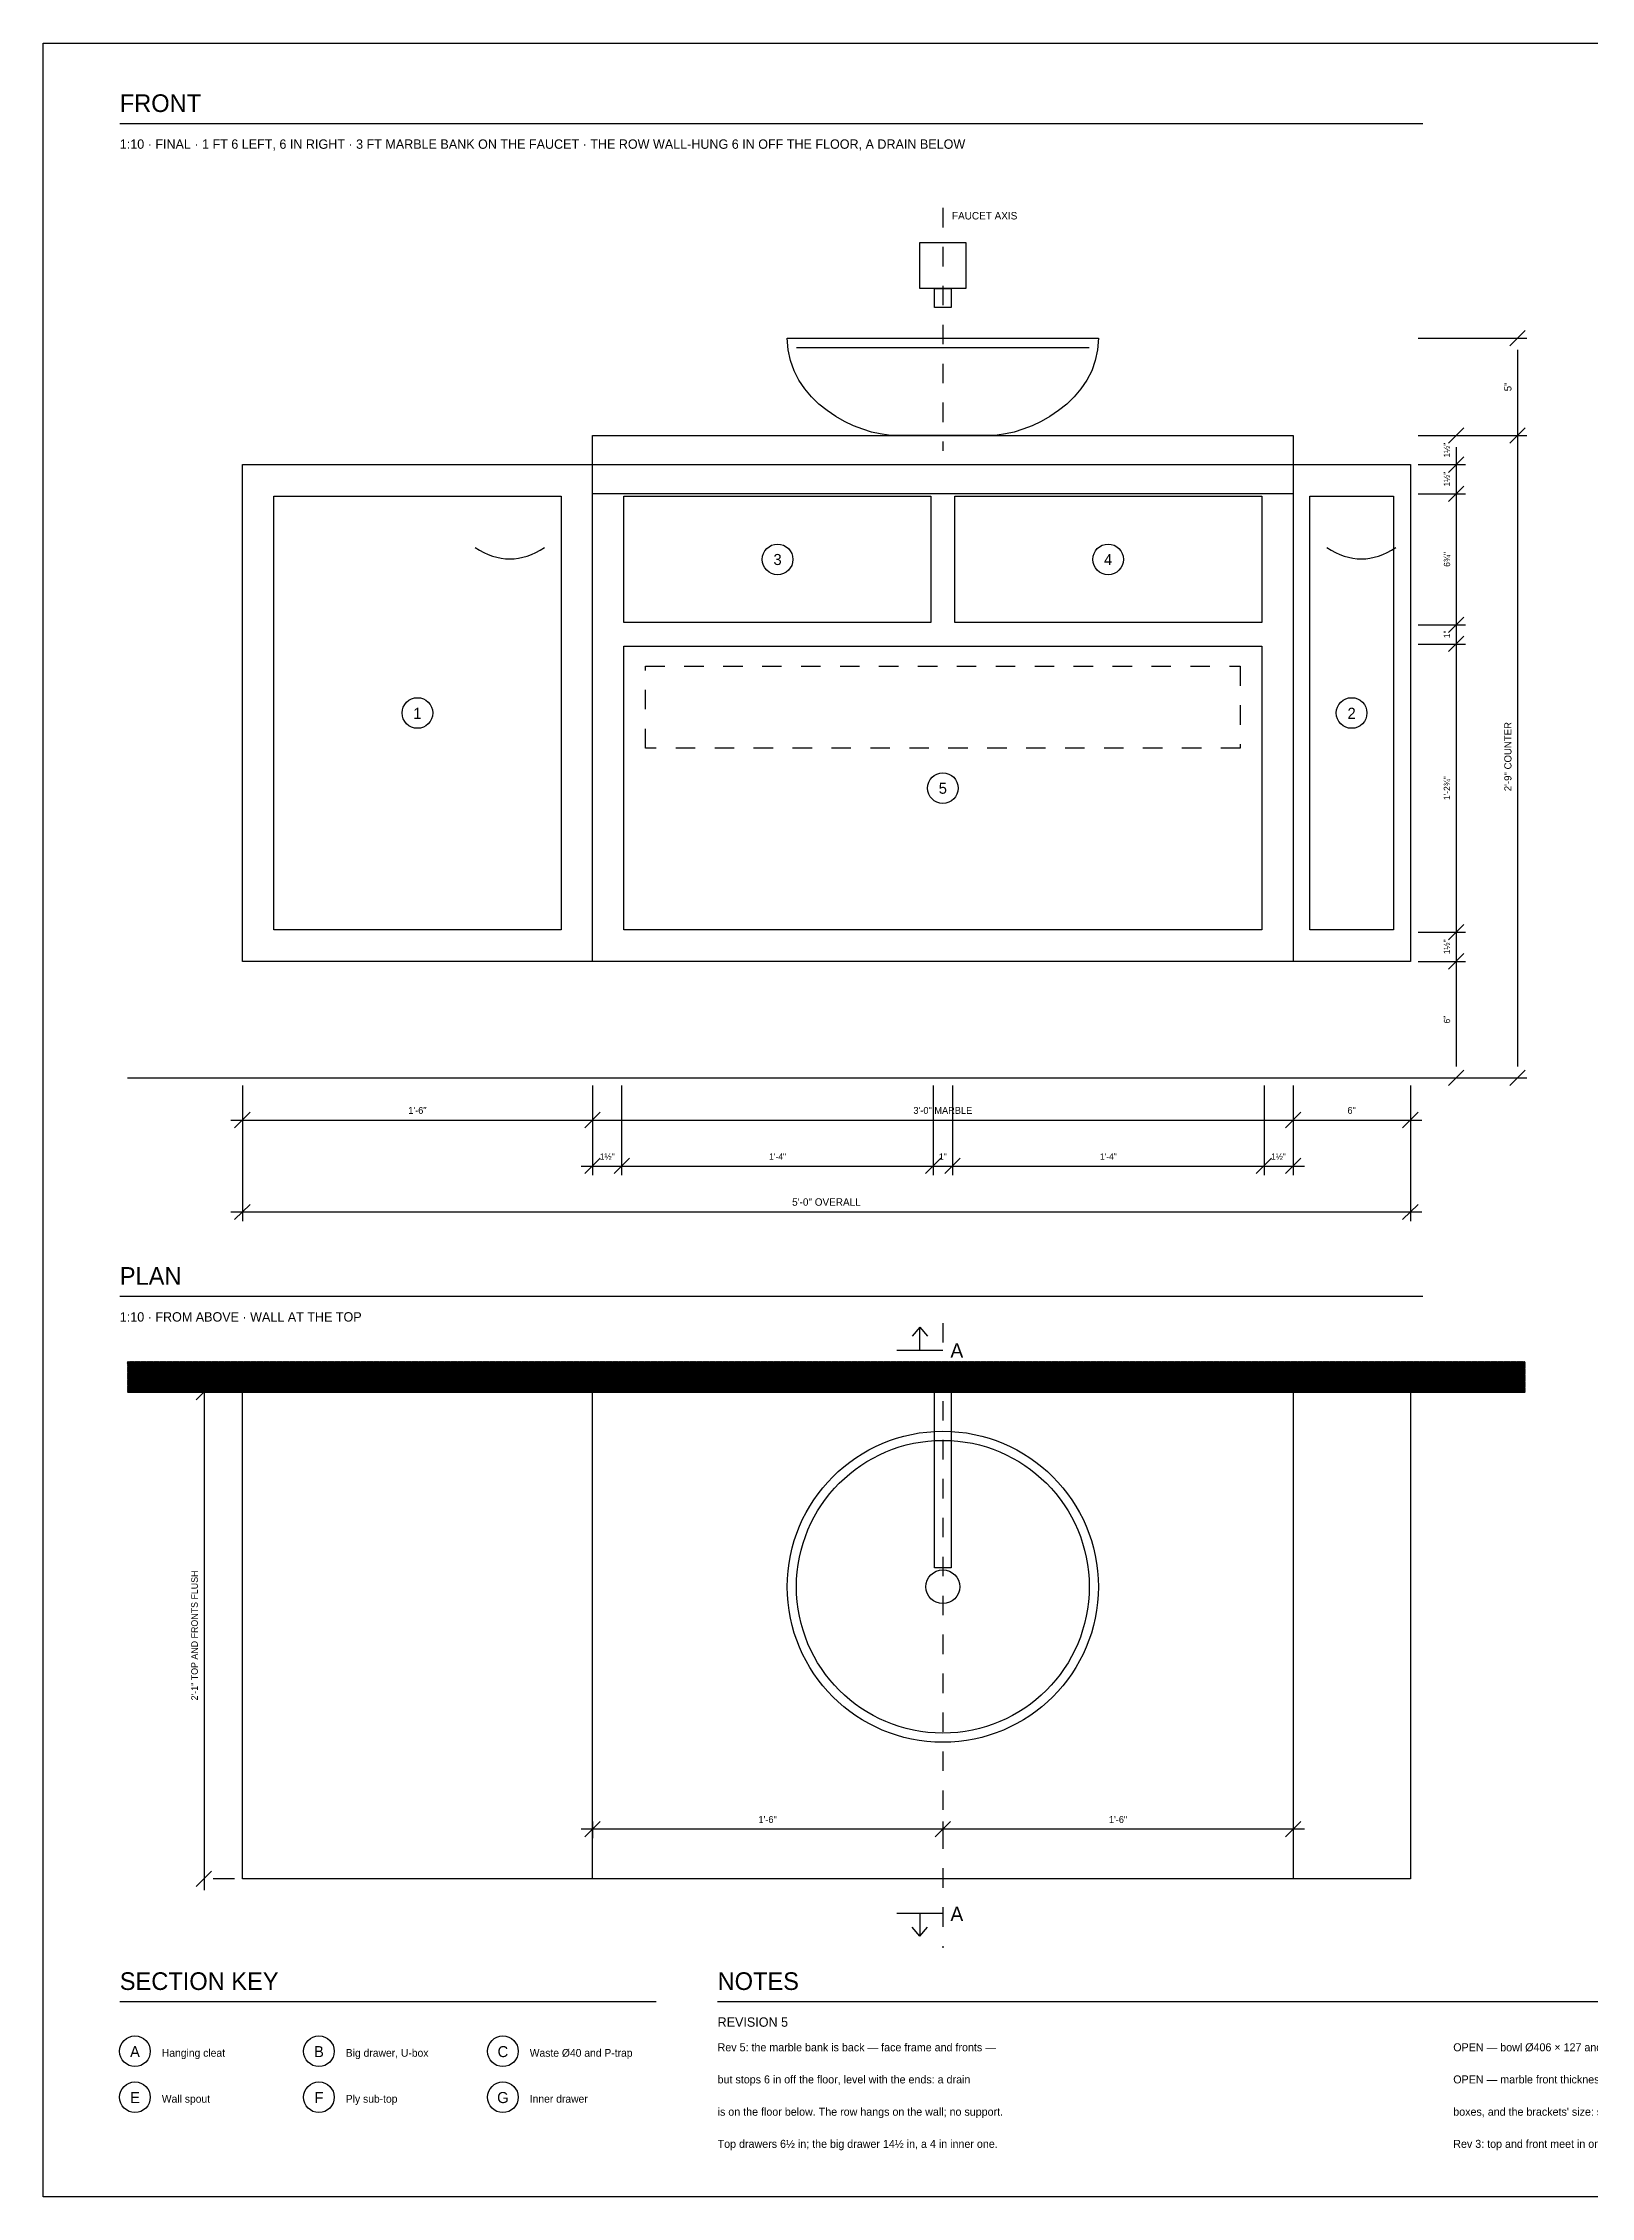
# Model space of a CAD drawing. Header units: inches. Extents: x 0.3 to 16.2, y 0.3 to 11.4.
# Drawn here: x 0.31 to 8.27, y 0.31 to 11.38 of the extents above; entities that cross this region are included whole.
import ezdxf
from ezdxf.enums import TextEntityAlignment as Align

# ---------------------------------------------------------------- set-up
doc = ezdxf.new("R2010")
doc.units = ezdxf.units.IN
doc.header["$LTSCALE"] = 0.009843
doc.header["$MEASUREMENT"] = 0
doc.linetypes.add('DASHED', pattern=[0.6, 0.5, -0.1])
for name, color, linetype in [('DIMENSIONS', 1, 'Continuous'), ('GEOMETRY', 7, 'Continuous'), ('HATCH', 8, 'Continuous'), ('TEXT', 7, 'Continuous')]:
    doc.layers.add(name, color=color, linetype=linetype)

msp = doc.modelspace()

# ---------------------------------------------------------------- hatches: boundary and pattern name
at = {"layer": 'HATCH'}
h = msp.add_hatch(dxfattribs=at)
h.set_pattern_fill('ANSI31', scale=0.01574803)
h.paths.add_polyline_path([(0.748, 4.606), (7.929, 4.606), (7.929, 4.449), (0.748, 4.449), (0.748, 4.606)])

# ---------------------------------------------------------------- linework, layer by layer
at = {"layer": 'DIMENSIONS', "linetype": 'DASHED'}
for p, q in [((4.937, 10.531), (4.937, 9.283)), ((4.937, 4.803), (4.937, 1.594))]:
    msp.add_line(p, q, dxfattribs=at)
at = {"layer": 'DIMENSIONS'}
for p, q in [((7.378, 9.862), (7.937, 9.862)), ((7.85, 9.823), (7.929, 9.902)), ((7.89, 6.122), (7.89, 9.803)), ((7.378, 9.362), (7.622, 9.362)), ((7.378, 9.362), (7.937, 9.362)), ((7.535, 9.323), (7.614, 9.402)), ((7.575, 6.122), (7.575, 9.303)), ((7.85, 9.323), (7.929, 9.402)), ((7.378, 9.213), (7.622, 9.213)), ((7.535, 9.173), (7.614, 9.252)), ((7.535, 9.024), (7.614, 9.102)), ((7.378, 9.063), (7.622, 9.063)), ((7.535, 8.35), (7.614, 8.429)), ((7.378, 8.39), (7.622, 8.39)), ((7.535, 8.252), (7.614, 8.331)), ((7.378, 8.291), (7.622, 8.291)), ((7.378, 6.811), (7.622, 6.811)), ((7.535, 6.772), (7.614, 6.85)), ((7.378, 6.661), (7.622, 6.661)), ((7.535, 6.622), (7.614, 6.701)), ((7.535, 6.024), (7.614, 6.102)), ((7.85, 6.024), (7.929, 6.102)), ((1.339, 6.024), (1.339, 5.799)), ((1.339, 6.024), (1.339, 5.327)), ((3.138, 6.024), (3.138, 5.799)), ((3.138, 6.024), (3.138, 5.563)), ((3.287, 6.024), (3.287, 5.563)), ((4.888, 6.024), (4.888, 5.563)), ((4.986, 6.024), (4.986, 5.563)), ((6.587, 6.024), (6.587, 5.563)), ((6.736, 6.024), (6.736, 5.799)), ((6.736, 6.024), (6.736, 5.563)), ((7.339, 6.024), (7.339, 5.799)), ((7.339, 6.024), (7.339, 5.327)), ((7.378, 6.063), (7.622, 6.063)), ((7.378, 6.063), (7.937, 6.063)), ((1.299, 5.807), (1.378, 5.886)), ((3.098, 5.807), (3.177, 5.886)), ((6.697, 5.807), (6.776, 5.886)), ((7.299, 5.807), (7.378, 5.886)), ((1.28, 5.846), (7.398, 5.846)), ((3.098, 5.571), (3.177, 5.65)), ((3.248, 5.571), (3.327, 5.65)), ((4.848, 5.571), (4.927, 5.65)), ((4.947, 5.571), (5.026, 5.65)), ((6.547, 5.571), (6.626, 5.65)), ((6.697, 5.571), (6.776, 5.65)), ((3.079, 5.61), (6.795, 5.61)), ((1.28, 5.374), (7.398, 5.374)), ((1.299, 5.335), (1.378, 5.413)), ((7.299, 5.335), (7.378, 5.413)), ((1.102, 4.409), (1.181, 4.488)), ((1.142, 4.508), (1.142, 1.89)), ((1.299, 4.449), (1.189, 4.449)), ((3.098, 2.165), (3.177, 2.244)), ((3.138, 2.244), (3.138, 2.157)), ((4.898, 2.165), (4.976, 2.244)), ((4.937, 2.244), (4.937, 2.157)), ((6.697, 2.165), (6.776, 2.244)), ((6.736, 2.244), (6.736, 2.157)), ((3.079, 2.205), (6.795, 2.205)), ((1.102, 1.909), (1.181, 1.988)), ((1.299, 1.949), (1.189, 1.949))]:
    msp.add_line(p, q, dxfattribs=at)
at = {"layer": 'GEOMETRY'}
for p, q in [((0.709, 10.965), (7.402, 10.965)), ((4.185, 9.815), (5.689, 9.815)), ((0.748, 6.063), (7.929, 6.063)), ((0.709, 4.941), (7.402, 4.941)), ((0.748, 4.449), (7.929, 4.449)), ((0.709, 1.319), (3.465, 1.319)), ((3.78, 1.319), (11.26, 1.319))]:
    msp.add_line(p, q, dxfattribs=at)
for points in [[(0.315, 11.378), (16.22, 11.378), (16.22, 0.315), (0.315, 0.315), (0.315, 11.378)], [(4.819, 10.354), (5.055, 10.354), (5.055, 10.118), (4.819, 10.118), (4.819, 10.354)], [(4.894, 10.118), (4.98, 10.118), (4.98, 10.02), (4.894, 10.02), (4.894, 10.118)], [(4.138, 9.862), (5.736, 9.862)], [(3.138, 9.362), (6.736, 9.362), (6.736, 9.063), (3.138, 9.063), (3.138, 9.362)], [(5.177, 9.362), (4.697, 9.362)], [(1.339, 9.213), (7.339, 9.213), (7.339, 6.661), (1.339, 6.661), (1.339, 9.213)], [(3.138, 9.213), (6.736, 9.213), (6.736, 6.661), (3.138, 6.661), (3.138, 9.213)], [(1.5, 9.051), (2.976, 9.051), (2.976, 6.823), (1.5, 6.823), (1.5, 9.051)], [(3.299, 9.051), (4.876, 9.051), (4.876, 8.402), (3.299, 8.402), (3.299, 9.051)], [(4.998, 9.051), (6.575, 9.051), (6.575, 8.402), (4.998, 8.402), (4.998, 9.051)], [(6.823, 9.051), (7.252, 9.051), (7.252, 6.823), (6.823, 6.823), (6.823, 9.051)], [(3.299, 8.28), (6.575, 8.28), (6.575, 6.823), (3.299, 6.823), (3.299, 8.28)], [(4.819, 4.665), (4.819, 4.783), (4.78, 4.736)], [(4.819, 4.783), (4.858, 4.736)], [(4.701, 4.665), (4.937, 4.665)], [(1.339, 4.449), (7.339, 4.449), (7.339, 1.949), (1.339, 1.949), (1.339, 4.449)], [(3.138, 4.449), (6.736, 4.449), (6.736, 1.949), (3.138, 1.949), (3.138, 4.449)], [(4.894, 4.449), (4.98, 4.449), (4.98, 3.547), (4.894, 3.547), (4.894, 4.449)], [(4.701, 1.772), (4.937, 1.772)], [(4.819, 1.772), (4.819, 1.654), (4.78, 1.701)], [(4.819, 1.654), (4.858, 1.701)]]:
    msp.add_lwpolyline(points, dxfattribs=at)
at = {"layer": 'GEOMETRY', "linetype": 'DASHED'}
msp.add_lwpolyline([(3.409, 8.177), (6.465, 8.177), (6.465, 7.756), (3.409, 7.756), (3.409, 8.177)], dxfattribs=at)
at = {"layer": 'GEOMETRY'}
for centre, radius in [((4.088, 8.726), 0.0787), ((5.786, 8.726), 0.0787), ((2.238, 7.937), 0.0787), ((7.037, 7.937), 0.0787), ((4.937, 7.551), 0.0787), ((4.937, 3.449), 0.799), ((4.937, 3.449), 0.752), ((4.937, 3.449), 0.0866), ((0.787, 1.063), 0.0787), ((1.732, 1.063), 0.0787), ((2.677, 1.063), 0.0787), ((0.787, 0.827), 0.0787), ((1.732, 0.827), 0.0787), ((2.677, 0.827), 0.0787)]:
    msp.add_circle(centre, radius, dxfattribs=at)
for points in [[(4.697, 9.362), (4.497, 9.362), (4.138, 9.537), (4.138, 9.862)], [(5.736, 9.862), (5.736, 9.537), (5.377, 9.362), (5.177, 9.362)], [(2.535, 8.787), (2.654, 8.709), (2.772, 8.709), (2.89, 8.787)], [(6.909, 8.787), (7.028, 8.709), (7.146, 8.709), (7.264, 8.787)]]:
    msp.add_open_spline(points, degree=3, dxfattribs=at)

# ---------------------------------------------------------------- texts
at = {"layer": 'TEXT'}
for s, height, p in [('FRONT', 0.0907, (0.709, 11.024)), ('1:10 · FINAL · 1 FT 6 LEFT, 6 IN RIGHT · 3 FT MARBLE BANK ON THE FAUCET · THE ROW WALL-HUNG 6 IN OFF THE FLOOR, A DRAIN BELOW', 0.048189, (0.709, 10.835)), ('FAUCET AXIS', 0.03827, (4.984, 10.472)), ('PLAN', 0.0907, (0.709, 5)), ('1:10 · FROM ABOVE · WALL AT THE TOP', 0.04819, (0.709, 4.811)), ('A', 0.0737, (4.976, 4.626)), ('A', 0.0737, (4.976, 1.732)), ('SECTION KEY', 0.09071, (0.709, 1.378)), ('NOTES', 0.0907, (3.78, 1.378)), ('REVISION 5', 0.0482, (3.78, 1.189)), ('Hanging cleat', 0.03969, (0.925, 1.035)), ('Big drawer, U-box', 0.03969, (1.87, 1.035)), ('Waste Ø40 and P-trap', 0.03969, (2.815, 1.035)), ('Rev 5: the marble bank is back — face frame and fronts —', 0.0411, (3.78, 1.063)), ('OPEN — bowl Ø406 × 127 and the spout are assumed.', 0.0411, (7.559, 1.063)), ('but stops 6 in off the floor, level with the ends: a drain', 0.0411, (3.78, 0.898)), ('OPEN — marble front thickness and its bond to the drawer', 0.0411, (7.559, 0.898)), ('Wall spout', 0.0397, (0.925, 0.799)), ('Ply sub-top', 0.03969, (1.87, 0.799)), ('Inner drawer', 0.03969, (2.815, 0.799)), ('is on the floor below. The row hangs on the wall; no support.', 0.0411, (3.78, 0.732)), ("boxes, and the brackets' size: stone supplier to confirm.", 0.0411, (7.559, 0.732)), ('Top drawers 6½ in; the big drawer 14½ in, a 4 in inner one.', 0.0411, (3.78, 0.567)), ('Rev 3: top and front meet in one mitred corner, flush.', 0.0411, (7.559, 0.567))]:
    msp.add_text(s, height=height, dxfattribs=at).set_placement(p)
for s, height, p in [('5"', 0.0369, (7.858, 9.612)), ('1½"', 0.0326, (7.543, 9.287)), ('1½"', 0.0326, (7.543, 9.138)), ('6¾"', 0.0326, (7.543, 8.726)), ('1"', 0.0326, (7.543, 8.341)), ('2\'-9" COUNTER', 0.03685, (7.858, 7.713)), ('1\'-2¾"', 0.0326, (7.543, 7.551)), ('1½"', 0.0326, (7.543, 6.736)), ('6"', 0.0326, (7.543, 6.362)), ('2\'-1" TOP AND FRONTS FLUSH', 0.03402, (1.11, 3.199))]:
    msp.add_text(s, height=height, rotation=90, dxfattribs=at).set_placement(p, align=Align.CENTER)
for s, height, p in [('3', 0.0567, (4.088, 8.697)), ('4', 0.0567, (5.786, 8.697)), ('1', 0.0567, (2.238, 7.907)), ('2', 0.0567, (7.037, 7.907)), ('5', 0.0567, (4.937, 7.522)), ('1\'-6"', 0.0354, (2.238, 5.878)), ('3\'-0" MARBLE', 0.03543, (4.937, 5.878)), ('6"', 0.0354, (7.037, 5.878)), ('1½"', 0.0326, (3.213, 5.642)), ('1\'-4"', 0.0326, (4.088, 5.642)), ('1"', 0.0326, (4.937, 5.642)), ('1\'-4"', 0.0326, (5.787, 5.642)), ('1½"', 0.0326, (6.661, 5.642)), ('5\'-0" OVERALL', 0.03827, (4.339, 5.406)), ('1\'-6"', 0.0354, (4.037, 2.236)), ('1\'-6"', 0.0354, (5.837, 2.236)), ('A', 0.0567, (0.787, 1.033)), ('B', 0.0567, (1.732, 1.033)), ('C', 0.0567, (2.677, 1.033)), ('E', 0.0567, (0.787, 0.797)), ('F', 0.0567, (1.732, 0.797)), ('G', 0.0567, (2.677, 0.797))]:
    msp.add_text(s, height=height, dxfattribs=at).set_placement(p, align=Align.CENTER)

doc.saveas('drawing.dxf')
